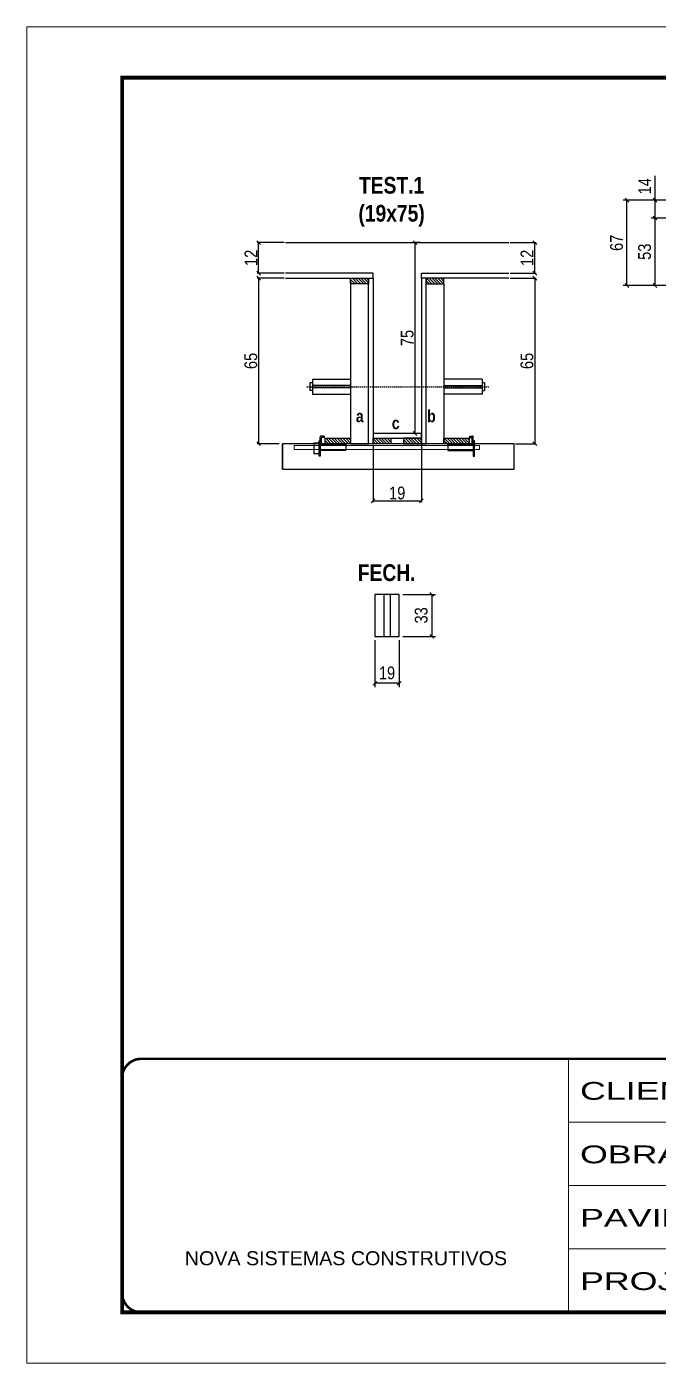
# Model space of a CAD drawing. Extents: x 3330 to 22105, y 1197 to 30204.
# Drawn here: x 8098 to 8594, y 21872 to 22922 of the extents above; entities that cross this region are included whole.
import ezdxf

# ---------------------------------------------------------------- set-up
doc = ezdxf.new("R2010")
doc.units = 0
for name, pattern in [('CONTINUO', [0]), ('DASHED', [0.75, 0.5, -0.25]), ('HIDDEN', [0.375, 0.25, -0.125])]:
    doc.linetypes.add(name, pattern=pattern)
for name, color, linetype in [('barrote', 251, 'Continuous'), ('COTA', 241, 'Continuous'), ('detalhes', 4, 'Continuous'), ('NOMENCLATURA', 7, 'Continuous'), ('Painéis', 200, 'Continuous'), ('presilha', 1, 'Continuous'), ('SARR_2.2x10', 60, 'Continuous'), ('SARR_2.2x7', 40, 'Continuous'), ('SARR_3.5x7', 81, 'Continuous'), ('TENSOR', 3, 'Continuous')]:
    doc.layers.add(name, color=color, linetype=linetype)
for name, color, linetype, lineweight in [('CONCRETO', 251, 'Continuous', 25), ('Folhas', 255, 'Continuous', 9), ('SARRAFO DE PRESSAO', 251, 'DASHED', 9), ('SCO-___-LAJ', 2, 'Continuous', 0)]:
    doc.layers.add(name, color=color, linetype=linetype, lineweight=lineweight)
doc.styles.add('ARIAL', font='arial.ttf')
doc.styles.add('COTA TECNICA', font='techl___.ttf', dxfattribs={"height": 10})
doc.styles.add('COTA TECNICA 2X', font='techl___.ttf', dxfattribs={"height": 10})
doc.styles.add('TECNICA', font='techb___.ttf', dxfattribs={"height": 10})
doc.styles.add('Tecnologia', font='')
doc.styles.get('Tecnologia').set_extended_font_data('Forgotten Futurist')
doc.dimstyles.new('PAINEL', dxfattribs={"dimtxt": 10, "dimasz": 3, "dimexe": 3, "dimexo": 3, "dimgap": 3, "dimtad": 1, "dimdec": 1, "dimzin": 12, "dimdsep": 46, "dimtxsty": 'COTA TECNICA', "dimblk1": 'OBLIQUE', "dimblk2": 'OBLIQUE', "dimsah": 1, "dimcen": 0.9, "dimclrd": 4, "dimclre": 4, "dimclrt": 240, "dimadec": 1, "dimazin": 3, "dimtfac": 1, "dimtdec": 1, "dimtmove": 0, "dimatfit": 3, "dimfxl": 1, "dimtolj": 1, "dimtzin": 12, "dimarcsym": 0})
doc.dimstyles.new('SECAO', dxfattribs={"dimscale": 0.333333, "dimtxt": 5, "dimasz": 9, "dimexe": 3, "dimexo": 3, "dimgap": 3, "dimtad": 1, "dimdec": 1, "dimlfac": 0.5, "dimzin": 12, "dimdsep": 46, "dimtxsty": 'COTA TECNICA 2X', "dimblk1": 'OBLIQUE', "dimblk2": 'OBLIQUE', "dimsah": 1, "dimcen": 0.9, "dimclrd": 4, "dimclre": 4, "dimclrt": 240, "dimadec": 1, "dimazin": 3, "dimtfac": 1, "dimtdec": 1, "dimtmove": 0, "dimatfit": 3, "dimfxl": 1, "dimtolj": 1, "dimtzin": 12, "dimarcsym": 0})

# ---------------------------------------------------------------- blocks, each defined once
blk = doc.blocks.new('9999999999')
at = {"color": 30, "linetype": 'CONTINUO'}
for p, q in [((98564.6, 34230.2), (98564.6, 34429.4)), ((98564.6, 34379.6), (99584, 34379.6)), ((98564.6, 34329.8), (99488, 34329.8)), ((98564.6, 34280), (99488, 34280))]:
    blk.add_line(p, q, dxfattribs=at)
at = {"color": 30, "linetype": 'CONTINUO', "const_width": 2}
blk.add_lwpolyline([(99584, 34230.2), (99584, 34414.4, 0.414214), (99569, 34429.4), (98229, 34429.4, 0.414214), (98214, 34414.4), (98214, 34245.2, 0.414214), (98229, 34230.2), (99584, 34230.2)], format="xyb", dxfattribs=at)
at = {"layer": 'Folhas'}
blk.add_lwpolyline([(98139, 34190.2), (99624, 34190.2), (99624, 35240.2), (98139, 35240.2)], close=True, dxfattribs=at)
at = {"layer": 'Folhas', "color": 30, "const_width": 3}
blk.add_lwpolyline([(98214, 34230.2), (99584, 34230.2), (99584, 35200.2), (98214, 35200.2)], close=True, dxfattribs=at)
at = {"color": 7, "linetype": 'Continuous', "ltscale": 5, "style": 'ARIAL'}
blk.add_text('NOVA SISTEMAS CONSTRUTIVOS', height=11.059, dxfattribs=at).set_placement((98263.2, 34267.2))
at = {"layer": 'Folhas', "color": 7, "style": 'Tecnologia', "width": 1.5}
for s, p in [('CLIENTE:', (98573.7, 34397.2)), ('OBRA:', (98573.7, 34347.3)), ('PAVIMENTO:', (98573.7, 34297.5)), ('PROJETO:', (98573.7, 34247.7))]:
    blk.add_text(s, height=14, dxfattribs=at).set_placement(p)
blk = doc.blocks.new('PRESILHA METÁLICA 1')
at = {"layer": 'presilha'}
for p, q in [((7.5, 10.6), (7.5, 19.9)), ((12, 21), (8.6, 21)), ((9, 11.6), (9, 18.9)), ((12, 19.5), (9.6, 19.5)), ((12, 21), (12, 19.5)), ((0, 13), (6, 13)), ((0, 13), (0, 0)), ((6, 0), (0, 0)), ((6, 15.5), (7.5, 15.5)), ((6, -2.5), (6, 15.5)), ((6, 13), (6, 0)), ((7.5, 15.5), (7.5, -2.5)), ((37.5, 4.1), (7.5, 4.1)), ((37.5, 11), (9.6, 11)), ((37.5, 11), (37.5, 4.1)), ((7.5, -2.5), (6, -2.5))]:
    blk.add_line(p, q, dxfattribs=at)
for centre, radius, start, end in [((8.6, 19.9), 1.14, 90, 180), ((9.6, 18.9), 0.57, 90, 180), ((9.6, 11.6), 0.57, 180, 270)]:
    blk.add_arc(centre, radius, start, end, dxfattribs=at)
blk = doc.blocks.new('PRESILHA METÁLICA 2')
at = {"layer": 'presilha'}
for p, q in [((-5.2, 23.5), (-5.2, 22)), ((-5.2, 23.5), (-1.9, 23.5)), ((-5.2, 22), (-2.8, 22)), ((-2.2, 14.1), (-2.2, 21.4)), ((0.8, 18), (-0.8, 18)), ((-0.8, 18), (-0.8, 0)), ((-0.8, 14.6), (-0.8, 22.4)), ((0.8, 0), (0.8, 18)), ((-30.8, 13.5), (-30.8, 6.6)), ((-30.8, 13.5), (-2.8, 13.5)), ((-30.8, 6.6), (-0.8, 6.6)), ((-0.8, 0), (0.8, 0))]:
    blk.add_line(p, q, dxfattribs=at)
for centre, radius, start, end in [((-2.8, 21.4), 0.57, 0, 90), ((-1.9, 22.4), 1.14, 0, 90), ((-2.8, 14.1), 0.57, 270, 0)]:
    blk.add_arc(centre, radius, start, end, dxfattribs=at)
blk = doc.blocks.new('_Oblique')
at = {"color": 0, "linetype": 'ByBlock', "lineweight": -2}
blk.add_line((-0.5, -0.5), (0.5, 0.5), dxfattribs=at)
blk = doc.blocks.new('*D3595')
at = {"layer": 'COTA', "color": 4, "lineweight": -2, "transparency": 16777216}
for p, q in [((8478, 22724.1), (8498.4, 22724.1)), ((8497.4, 22724.1), (8497.4, 22594.1)), ((8482.2, 22594.1), (8498.4, 22594.1))]:
    blk.add_line(p, q, dxfattribs=at)
at = {"layer": 'Defpoints', "color": 0, "transparency": 16777216}
for p in [(8477, 22724.1), (8481.2, 22594.1), (8497.4, 22594.1)]:
    blk.add_point(p, dxfattribs=at)
at = {"layer": 'COTA', "color": 4, "lineweight": -2, "transparency": 16777216, "xscale": 3, "yscale": 3, "zscale": 3}
for p, rotation in [((8497.4, 22724.1), 90), ((8497.4, 22594.1), 270)]:
    blk.add_blockref('_Oblique', p, dxfattribs=dict(at, rotation=rotation))
at = {"layer": 'COTA', "color": 240, "transparency": 16777216, "insert": (8491.3, 22659.1), "char_height": 10, "attachment_point": 5, "rotation": 90, "style": 'COTA TECNICA 2X'}
blk.add_mtext('\\A1;65', dxfattribs=at)
blk = doc.blocks.new('*D3596')
at = {"layer": 'COTA', "color": 4, "lineweight": -2, "transparency": 16777216}
for p, q in [((8478, 22752.1), (8498.4, 22752.1)), ((8497.4, 22728.1), (8497.4, 22752.1)), ((8478, 22728.1), (8498.4, 22728.1))]:
    blk.add_line(p, q, dxfattribs=at)
at = {"layer": 'Defpoints', "color": 0, "transparency": 16777216}
for p in [(8477, 22752.1), (8497.4, 22752.1), (8477, 22728.1)]:
    blk.add_point(p, dxfattribs=at)
at = {"layer": 'COTA', "color": 4, "lineweight": -2, "transparency": 16777216, "xscale": 3, "yscale": 3, "zscale": 3}
for p, rotation in [((8497.4, 22752.1), 90), ((8497.4, 22728.1), 270)]:
    blk.add_blockref('_Oblique', p, dxfattribs=dict(at, rotation=rotation))
at = {"layer": 'COTA', "color": 240, "transparency": 16777216, "insert": (8491.3, 22740.1), "char_height": 10, "attachment_point": 5, "rotation": 90, "style": 'COTA TECNICA 2X'}
blk.add_mtext('\\A1;12', dxfattribs=at)
blk = doc.blocks.new('*D3597')
at = {"layer": 'COTA', "color": 4, "lineweight": -2, "transparency": 16777216}
for p, q in [((8300.6, 22724.1), (8279.4, 22724.1)), ((8280.4, 22724.1), (8280.4, 22594.1)), ((8296.5, 22594.1), (8279.4, 22594.1))]:
    blk.add_line(p, q, dxfattribs=at)
at = {"layer": 'Defpoints', "color": 0, "transparency": 16777216}
for p in [(8301.6, 22724.1), (8280.4, 22594.1), (8297.5, 22594.1)]:
    blk.add_point(p, dxfattribs=at)
at = {"layer": 'COTA', "color": 4, "lineweight": -2, "transparency": 16777216, "xscale": 3, "yscale": 3, "zscale": 3}
for p, rotation in [((8280.4, 22724.1), 90), ((8280.4, 22594.1), 270)]:
    blk.add_blockref('_Oblique', p, dxfattribs=dict(at, rotation=rotation))
at = {"layer": 'COTA', "color": 240, "transparency": 16777216, "insert": (8274.3, 22659.1), "char_height": 10, "attachment_point": 5, "rotation": 90, "style": 'COTA TECNICA 2X'}
blk.add_mtext('\\A1;65', dxfattribs=at)
blk = doc.blocks.new('*D3598')
at = {"layer": 'COTA', "color": 4, "lineweight": -2, "transparency": 16777216}
for p, q in [((8407.3, 22752.1), (8402.3, 22752.1)), ((8403.3, 22602.1), (8403.3, 22752.1)), ((8407.3, 22602.1), (8402.3, 22602.1))]:
    blk.add_line(p, q, dxfattribs=at)
at = {"layer": 'Defpoints', "color": 0, "transparency": 16777216}
for p in [(8403.3, 22752.1), (8408.3, 22752.1), (8408.3, 22602.1)]:
    blk.add_point(p, dxfattribs=at)
at = {"layer": 'COTA', "color": 4, "lineweight": -2, "transparency": 16777216, "xscale": 3, "yscale": 3, "zscale": 3}
for p, rotation in [((8403.3, 22752.1), 90), ((8403.3, 22602.1), 270)]:
    blk.add_blockref('_Oblique', p, dxfattribs=dict(at, rotation=rotation))
at = {"layer": 'COTA', "color": 240, "transparency": 16777216, "insert": (8397.2, 22677.1), "char_height": 10, "attachment_point": 5, "rotation": 90, "style": 'COTA TECNICA 2X'}
blk.add_mtext('\\A1;75', dxfattribs=at)
blk = doc.blocks.new('*D3599')
at = {"layer": 'COTA', "color": 4, "lineweight": -2, "transparency": 16777216}
for p, q in [((8300.6, 22752.1), (8279.4, 22752.1)), ((8280.4, 22728.1), (8280.4, 22752.1)), ((8300.6, 22728.1), (8279.4, 22728.1))]:
    blk.add_line(p, q, dxfattribs=at)
at = {"layer": 'Defpoints', "color": 0, "transparency": 16777216}
for p in [(8280.4, 22752.1), (8301.6, 22752.1), (8301.6, 22728.1)]:
    blk.add_point(p, dxfattribs=at)
at = {"layer": 'COTA', "color": 4, "lineweight": -2, "transparency": 16777216, "xscale": 3, "yscale": 3, "zscale": 3}
for p, rotation in [((8280.4, 22752.1), 90), ((8280.4, 22728.1), 270)]:
    blk.add_blockref('_Oblique', p, dxfattribs=dict(at, rotation=rotation))
at = {"layer": 'COTA', "color": 240, "transparency": 16777216, "insert": (8274.4, 22740.1), "char_height": 10, "attachment_point": 5, "rotation": 90, "style": 'COTA TECNICA 2X'}
blk.add_mtext('\\A1;12', dxfattribs=at)
blk = doc.blocks.new('*D3600')
at = {"layer": 'COTA', "color": 4, "lineweight": -2, "transparency": 16777216}
for p, q in [((8370.3, 22593.1), (8370.3, 22548.2)), ((8408.3, 22593.1), (8408.3, 22548.2)), ((8370.3, 22549.2), (8408.3, 22549.2))]:
    blk.add_line(p, q, dxfattribs=at)
at = {"layer": 'Defpoints', "color": 0, "transparency": 16777216}
for p in [(8370.3, 22594.1), (8408.3, 22594.1), (8408.3, 22549.2)]:
    blk.add_point(p, dxfattribs=at)
at = {"layer": 'COTA', "color": 4, "lineweight": -2, "transparency": 16777216, "xscale": 3, "yscale": 3, "zscale": 3, "rotation": 180}
blk.add_blockref('_Oblique', (8370.3, 22549.2), dxfattribs=at)
at = {"layer": 'COTA', "color": 4, "lineweight": -2, "transparency": 16777216, "xscale": 3, "yscale": 3, "zscale": 3}
blk.add_blockref('_Oblique', (8408.3, 22549.2), dxfattribs=at)
at = {"layer": 'COTA', "color": 240, "transparency": 16777216, "insert": (8389.3, 22555.3), "char_height": 10, "attachment_point": 5, "style": 'COTA TECNICA 2X'}
blk.add_mtext('\\A1;19', dxfattribs=at)
blk = doc.blocks.new('*D3547')
at = {"layer": 'COTA', "color": 4, "linetype": 'ByBlock', "lineweight": -2, "transparency": 16777216}
for p, q in [((8671.1, 22771.4), (8588.9, 22771.4)), ((8591.9, 22718.4), (8591.9, 22771.4)), ((8616.1, 22718.4), (8588.9, 22718.4))]:
    blk.add_line(p, q, dxfattribs=at)
at = {"layer": 'Defpoints', "color": 0, "linetype": 'ByBlock', "transparency": 16777216}
for p in [(8591.9, 22771.4), (8674.1, 22771.4), (8619.1, 22718.4)]:
    blk.add_point(p, dxfattribs=at)
at = {"layer": 'COTA', "color": 4, "linetype": 'ByBlock', "lineweight": -2, "transparency": 16777216, "xscale": 3, "yscale": 3, "zscale": 3}
for p, rotation in [((8591.9, 22771.4), 90), ((8591.9, 22718.4), 270)]:
    blk.add_blockref('_Oblique', p, dxfattribs=dict(at, rotation=rotation))
at = {"layer": 'COTA', "color": 240, "linetype": 'ByBlock', "transparency": 16777216, "insert": (8583.7, 22744.9), "char_height": 10, "attachment_point": 5, "rotation": 90, "style": 'COTA TECNICA'}
blk.add_mtext('\\A1;53', dxfattribs=at)
blk = doc.blocks.new('*D3548')
at = {"layer": 'COTA', "color": 4, "linetype": 'ByBlock', "lineweight": -2, "transparency": 16777216}
for p, q in [((8616.1, 22785.4), (8566.8, 22785.4)), ((8569.8, 22718.4), (8569.8, 22785.4)), ((8616.1, 22718.4), (8566.8, 22718.4))]:
    blk.add_line(p, q, dxfattribs=at)
at = {"layer": 'Defpoints', "color": 0, "linetype": 'ByBlock', "transparency": 16777216}
for p in [(8569.8, 22785.4), (8619.1, 22785.4), (8619.1, 22718.4)]:
    blk.add_point(p, dxfattribs=at)
at = {"layer": 'COTA', "color": 4, "linetype": 'ByBlock', "lineweight": -2, "transparency": 16777216, "xscale": 3, "yscale": 3, "zscale": 3}
for p, rotation in [((8569.8, 22785.4), 90), ((8569.8, 22718.4), 270)]:
    blk.add_blockref('_Oblique', p, dxfattribs=dict(at, rotation=rotation))
at = {"layer": 'COTA', "color": 240, "linetype": 'ByBlock', "transparency": 16777216, "insert": (8561.7, 22751.9), "char_height": 10, "attachment_point": 5, "rotation": 90, "style": 'COTA TECNICA'}
blk.add_mtext('\\A1;67', dxfattribs=at)
blk = doc.blocks.new('*D3549')
at = {"layer": 'COTA', "color": 4, "linetype": 'ByBlock', "lineweight": -2, "transparency": 16777216}
for p, q in [((8591.9, 22785.4), (8591.9, 22804.5)), ((8616.1, 22785.4), (8588.9, 22785.4)), ((8591.9, 22771.4), (8591.9, 22785.4)), ((8671.1, 22771.4), (8588.9, 22771.4))]:
    blk.add_line(p, q, dxfattribs=at)
at = {"layer": 'Defpoints', "color": 0, "linetype": 'ByBlock', "transparency": 16777216}
for p in [(8591.9, 22785.4), (8619.1, 22785.4), (8674.1, 22771.4)]:
    blk.add_point(p, dxfattribs=at)
at = {"layer": 'COTA', "color": 4, "linetype": 'ByBlock', "lineweight": -2, "transparency": 16777216, "xscale": 3, "yscale": 3, "zscale": 3}
for p, rotation in [((8591.9, 22785.4), 90), ((8591.9, 22771.4), 270)]:
    blk.add_blockref('_Oblique', p, dxfattribs=dict(at, rotation=rotation))
at = {"layer": 'COTA', "color": 240, "linetype": 'ByBlock', "transparency": 16777216, "insert": (8583.8, 22796.4), "char_height": 10, "attachment_point": 5, "rotation": 90, "style": 'COTA TECNICA'}
blk.add_mtext('\\A1;14', dxfattribs=at)
blk = doc.blocks.new('*D3567')
at = {"layer": 'COTA', "color": 4, "linetype": 'ByBlock', "lineweight": -2, "transparency": 16777216}
for p, q in [((8393.8, 22475.7), (8419.5, 22475.7)), ((8416.5, 22475.7), (8416.5, 22442.7)), ((8393.8, 22442.7), (8419.5, 22442.7))]:
    blk.add_line(p, q, dxfattribs=at)
at = {"layer": 'Defpoints', "color": 0, "linetype": 'ByBlock', "transparency": 16777216}
for p in [(8390.8, 22475.7), (8390.8, 22442.7), (8416.5, 22442.7)]:
    blk.add_point(p, dxfattribs=at)
at = {"layer": 'COTA', "color": 4, "linetype": 'ByBlock', "lineweight": -2, "transparency": 16777216, "xscale": 3, "yscale": 3, "zscale": 3}
for p, rotation in [((8416.5, 22475.7), 90), ((8416.5, 22442.7), 270)]:
    blk.add_blockref('_Oblique', p, dxfattribs=dict(at, rotation=rotation))
at = {"layer": 'COTA', "color": 240, "linetype": 'ByBlock', "transparency": 16777216, "insert": (8408.2, 22459.2), "char_height": 10, "attachment_point": 5, "rotation": 90, "style": 'COTA TECNICA'}
blk.add_mtext('\\A1;33', dxfattribs=at)
blk = doc.blocks.new('*D3568')
at = {"layer": 'COTA', "color": 4, "linetype": 'ByBlock', "lineweight": -2, "transparency": 16777216}
for p, q in [((8371.8, 22439.7), (8371.8, 22402.9)), ((8390.8, 22439.7), (8390.8, 22402.9)), ((8390.8, 22405.9), (8371.8, 22405.9))]:
    blk.add_line(p, q, dxfattribs=at)
at = {"layer": 'Defpoints', "color": 0, "linetype": 'ByBlock', "transparency": 16777216}
for p in [(8371.8, 22442.7), (8390.8, 22442.7), (8371.8, 22405.9)]:
    blk.add_point(p, dxfattribs=at)
at = {"layer": 'COTA', "color": 4, "linetype": 'ByBlock', "lineweight": -2, "transparency": 16777216, "xscale": 3, "yscale": 3, "zscale": 3, "rotation": 180}
blk.add_blockref('_Oblique', (8371.8, 22405.9), dxfattribs=at)
at = {"layer": 'COTA', "color": 4, "linetype": 'ByBlock', "lineweight": -2, "transparency": 16777216, "xscale": 3, "yscale": 3, "zscale": 3}
blk.add_blockref('_Oblique', (8390.8, 22405.9), dxfattribs=at)
at = {"layer": 'COTA', "color": 240, "linetype": 'ByBlock', "transparency": 16777216, "insert": (8381.3, 22414), "char_height": 10, "attachment_point": 5, "style": 'COTA TECNICA'}
blk.add_mtext('\\A1;19', dxfattribs=at)

msp = doc.modelspace()

# ---------------------------------------------------------------- hatches: boundary and pattern name
at = {"layer": 'SARR_2.2x10'}
h = msp.add_hatch(dxfattribs=at)
h.set_pattern_fill('ANSI31', color=256, scale=0.5, angle=90)
h.set_pattern_definition([(135, (41526.2818, -100918.1179), (-1.122532015, -1.122532015), [])])
h.paths.add_polyline_path([(8332.74, 22598.45), (8332.74, 22594.05), (8352.74, 22594.05), (8352.74, 22598.45)])
h = msp.add_hatch(dxfattribs=at)
h.set_pattern_fill('ANSI31', color=256, scale=0.5, angle=90)
h.set_pattern_definition([(135, (41619.4818, -100918.1179), (-1.122532015, -1.122532015), [])])
h.paths.add_polyline_path([(8425.94, 22598.45), (8425.94, 22594.05), (8445.94, 22594.05), (8445.94, 22598.45)])
at = {"layer": 'SARR_2.2x7'}
h = msp.add_hatch(dxfattribs=at)
h.set_pattern_fill('ANSI31', color=256, scale=0.5, angle=90)
h.set_pattern_definition([(135, (41520.2818, -100792.5179), (-1.122532015, -1.122532015), [])])
h.paths.add_polyline_path([(8366.74, 22724.05), (8366.74, 22719.65), (8352.74, 22719.65), (8352.74, 22724.05)])
h = msp.add_hatch(dxfattribs=at)
h.set_pattern_fill('ANSI31', color=256, scale=0.5, angle=90)
h.set_pattern_definition([(135, (41540.2818, -100792.5179), (-1.122532015, -1.122532015), [])])
h.paths.add_polyline_path([(8411.94, 22724.05), (8411.94, 22719.65), (8425.94, 22719.65), (8425.94, 22724.05)])
h = msp.add_hatch(dxfattribs=at)
h.set_pattern_fill('ANSI31', color=256, scale=0.5, angle=90)
h.set_pattern_definition([(135, (41605.8818, -100918.1179), (-1.122532015, -1.122532015), [])])
h.paths.add_polyline_path([(8384.34, 22594.05), (8384.34, 22598.45), (8370.34, 22598.45), (8370.34, 22594.05)])
h = msp.add_hatch(dxfattribs=at)
h.set_pattern_fill('ANSI31', color=256, scale=0.5, angle=90)
h.set_pattern_definition([(135, (41543.8818, -100918.1179), (-1.122532015, -1.122532015), [])])
h.paths.add_polyline_path([(8394.34, 22594.05), (8394.34, 22598.45), (8408.34, 22598.45), (8408.34, 22594.05)])

# ---------------------------------------------------------------- linework, layer by layer
at = {"ltscale": 3}
for p, q in [((8320.74, 22641.9), (8320.74, 22635.9)), ((8322.74, 22641.9), (8320.74, 22641.9)), ((8322.74, 22644.9), (8322.74, 22632.9)), ((8322.74, 22644.9), (8352.74, 22644.9)), ((8352.74, 22639.9), (8322.74, 22639.9)), ((8455.94, 22644.9), (8425.94, 22644.9)), ((8425.94, 22639.9), (8455.94, 22639.9)), ((8455.94, 22644.9), (8455.94, 22632.9)), ((8457.94, 22641.9), (8455.94, 22641.9)), ((8457.94, 22641.9), (8457.94, 22635.9)), ((8322.74, 22635.9), (8320.74, 22635.9)), ((8352.74, 22637.9), (8322.74, 22637.9)), ((8322.74, 22632.9), (8352.74, 22632.9)), ((8425.94, 22637.9), (8455.94, 22637.9)), ((8455.94, 22632.9), (8425.94, 22632.9)), ((8455.94, 22635.9), (8457.94, 22635.9))]:
    msp.add_line(p, q, dxfattribs=at)
at = {"layer": 'barrote'}
msp.add_lwpolyline([(8299.29, 22574.05), (8481.2, 22574.05), (8481.2, 22594.05), (8299.29, 22594.05)], close=True, dxfattribs=at)
at = {"layer": 'CONCRETO', "linetype": 'Continuous'}
msp.add_line((8301.64, 22752.05), (8477.04, 22752.05), dxfattribs=at)
at = {"layer": 'detalhes', "color": 250}
msp.add_line((8299.29, 22574.05), (8299.29, 22594.05), dxfattribs=at)
at = {"layer": 'Painéis', "linetype": 'Continuous'}
for p, q in [((8390.77, 22475.66), (8371.77, 22475.66)), ((8371.77, 22475.66), (8371.77, 22442.66)), ((8390.77, 22442.66), (8390.77, 22475.66)), ((8371.77, 22442.66), (8390.77, 22442.66))]:
    msp.add_line(p, q, dxfattribs=at)
at = {"layer": 'Painéis', "linetype": 'Continuous', "elevation": 0}
for points in [[(8301.64, 22724.05), (8370.34, 22724.05), (8370.34, 22728.05), (8301.64, 22728.05)], [(8477.04, 22724.05), (8408.34, 22724.05), (8408.34, 22728.05), (8477.04, 22728.05)]]:
    msp.add_lwpolyline(points, dxfattribs=at)
at = {"layer": 'Painéis', "linetype": 'Continuous'}
for points in [[(8366.74, 22594.05), (8366.74, 22724.05), (8370.34, 22724.05), (8370.34, 22594.05)], [(8411.94, 22594.05), (8411.94, 22724.05), (8408.34, 22724.05), (8408.34, 22594.05)], [(8408.34, 22602.05), (8370.34, 22602.05), (8370.34, 22598.45), (8408.34, 22598.45)]]:
    msp.add_lwpolyline(points, close=True, dxfattribs=at)
at = {"layer": 'SARR_2.2x10'}
for points in [[(8332.74, 22598.45), (8352.74, 22598.45), (8352.74, 22594.05), (8332.74, 22594.05)], [(8425.94, 22598.45), (8445.94, 22598.45), (8445.94, 22594.05), (8425.94, 22594.05)]]:
    msp.add_lwpolyline(points, close=True, dxfattribs=at)
at = {"layer": 'SARR_2.2x7', "linetype": 'Continuous'}
for p, q in [((8378.77, 22475.66), (8378.77, 22442.66)), ((8383.77, 22475.66), (8383.77, 22442.66))]:
    msp.add_line(p, q, dxfattribs=at)
at = {"layer": 'SARR_2.2x7', "elevation": 0}
for points in [[(8352.74, 22724.05), (8366.74, 22724.05), (8366.74, 22719.65), (8352.74, 22719.65)], [(8425.94, 22724.05), (8411.94, 22724.05), (8411.94, 22719.65), (8425.94, 22719.65)]]:
    msp.add_lwpolyline(points, close=True, dxfattribs=at)
at = {"layer": 'SARR_2.2x7'}
for points in [[(8370.34, 22598.45), (8384.34, 22598.45), (8384.34, 22594.05), (8370.34, 22594.05)], [(8408.34, 22598.45), (8394.34, 22598.45), (8394.34, 22594.05), (8408.34, 22594.05)]]:
    msp.add_lwpolyline(points, close=True, dxfattribs=at)
at = {"layer": 'SARR_3.5x7'}
for points in [[(8366.74, 22719.65), (8352.74, 22719.65), (8352.74, 22594.05), (8366.74, 22594.05)], [(8411.94, 22719.65), (8425.94, 22719.65), (8425.94, 22594.05), (8411.94, 22594.05)]]:
    msp.add_lwpolyline(points, close=True, dxfattribs=at)
at = {"layer": 'SCO-___-LAJ', "color": 1}
msp.add_lwpolyline([(8308.29, 22592.72), (8454.06, 22592.72), (8454.06, 22589.52), (8308.29, 22589.52)], close=True, dxfattribs=at)
at = {"layer": 'TENSOR', "linetype": 'HIDDEN', "ltscale": 0.5}
msp.add_line((8317.74, 22638.9), (8461.25, 22638.9), dxfattribs=at)

# ---------------------------------------------------------------- block references
at = {"layer": 'presilha', "xscale": 0.6666666666666666, "yscale": 0.6666666666666666, "zscale": 0.6666666666666666}
for name, p in [('PRESILHA METÁLICA 1', (8323.88, 22586.09)), ('PRESILHA METÁLICA 2', (8449.62, 22584.42))]:
    msp.add_blockref(name, p, dxfattribs=at)
at = {"layer": 'SARRAFO DE PRESSAO', "color": 6, "linetype": 'ByBlock'}
msp.add_blockref('9999999999', (-90040.75, -12318.53), dxfattribs=at)

# ---------------------------------------------------------------- texts
at = {"layer": 'detalhes', "style": 'TECNICA'}
for s, p in [('a', (8356.87, 22610.95)), ('b', (8412.84, 22610.94)), ('c', (8385.09, 22605.52))]:
    msp.add_text(s, height=9.6, dxfattribs=at).set_placement(p)
at = {"layer": 'NOMENCLATURA', "style": 'TECNICA'}
msp.add_text('FECH.', height=13.2, dxfattribs=at).set_placement((8358.33, 22486.18))
at = {"layer": 'NOMENCLATURA', "insert": (8384.9, 22803.75), "char_height": 13.2, "attachment_point": 2, "style": 'TECNICA'}
msp.add_mtext_dynamic_manual_height_columns('TEST.1\\P(19x75)', width=300.2766, gutter_width=1, heights=[0], dxfattribs=at)

# ---------------------------------------------------------------- dimensions: what is measured, and where the dimension line sits
at = {"layer": 'COTA', "linetype": 'ByBlock'}
for base, p1, p2, picture, middle in [((8591.9, 22785.36), (8674.05, 22771.36), (8619.05, 22785.36), '*D3549', (8583.83, 22796.42)), ((8569.81, 22785.36), (8619.05, 22718.36), (8619.05, 22785.36), '*D3548', (8561.7, 22751.86)), ((8591.9, 22771.36), (8619.05, 22718.36), (8674.05, 22771.36), '*D3547', (8583.69, 22744.86)), ((8416.47, 22442.66), (8390.77, 22475.66), (8390.77, 22442.66), '*D3567', (8408.25, 22459.16))]:
    dim = msp.add_linear_dim(base=base, p1=p1, p2=p2, angle=90, dimstyle='PAINEL', dxfattribs=at)
    dim.commit()
    dim.dimension.update_dxf_attribs({"geometry": picture, "text_midpoint": middle})
at = {"layer": 'COTA'}
for base, p1, p2, picture, middle in [((8280.43, 22752.05), (8301.64, 22728.05), (8301.64, 22752.05), '*D3599', (8274.37, 22740.05)), ((8403.27, 22752.05), (8408.34, 22602.05), (8408.34, 22752.05), '*D3598', (8397.16, 22677.05)), ((8497.39, 22752.05), (8477.04, 22728.05), (8477.04, 22752.05), '*D3596', (8491.33, 22740.05)), ((8280.43, 22594.05, 0), (8301.64, 22724.05), (8297.53, 22594.05, 0), '*D3597', (8274.32, 22659.05, 0)), ((8497.39, 22594.05, 0), (8477.04, 22724.05), (8481.16, 22594.05, 0), '*D3595', (8491.28, 22659.05, 0))]:
    dim = msp.add_linear_dim(base=base, p1=p1, p2=p2, angle=90, dimstyle='SECAO', dxfattribs=at)
    dim.commit()
    dim.dimension.update_dxf_attribs({"geometry": picture, "text_midpoint": middle})
dim = msp.add_linear_dim(base=(8408.34, 22549.23), p1=(8370.34, 22594.05), p2=(8408.34, 22594.05), dimstyle='SECAO', dxfattribs=at)
dim.commit()
dim.dimension.update_dxf_attribs({"geometry": '*D3600', "text_midpoint": (8389.34, 22555.31)})
at = {"layer": 'COTA', "linetype": 'ByBlock'}
dim = msp.add_linear_dim(base=(8371.77, 22405.94), p1=(8390.77, 22442.66), p2=(8371.77, 22442.66), dimstyle='PAINEL', dxfattribs=at)
dim.commit()
dim.dimension.update_dxf_attribs({"geometry": '*D3568', "text_midpoint": (8381.27, 22414.03)})

doc.saveas('drawing.dxf')
